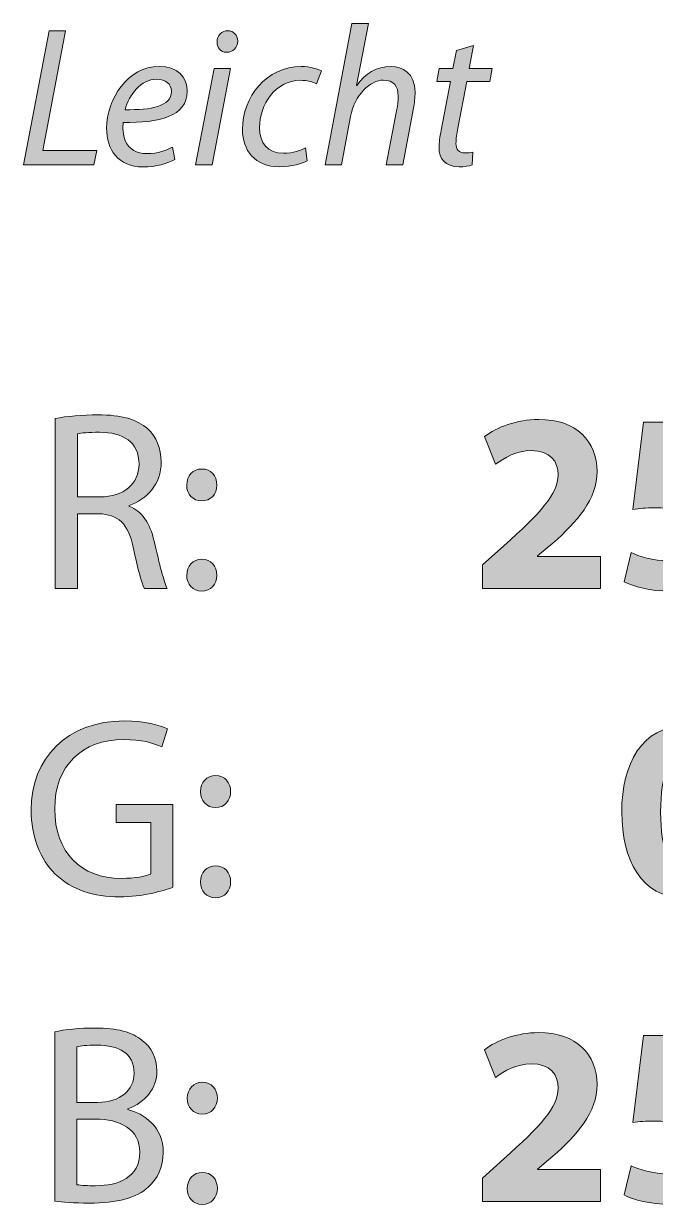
# Model space of a CAD drawing. Header units: inches. Extents: x 0 to 395, y 0 to 191.
# Drawn here: x 288.52 to 304.23, y 63.58 to 92.93 of the extents above; entities that cross this region are included whole.
import ezdxf

# ---------------------------------------------------------------- set-up
doc = ezdxf.new("R2010")
doc.units = ezdxf.units.IN
doc.header["$MEASUREMENT"] = 0
doc.layers.add('Template', color=7, linetype='Continuous')

# ---------------------------------------------------------------- blocks, each defined once
blk = doc.blocks.new('block 21')
at = {"layer": 'Template', "true_color": 0xf6921e}
h = blk.add_hatch(color=30, dxfattribs=at)
h.dxf.hatch_style = 2
edge = h.paths.add_edge_path()
edge.add_spline(control_points=[(299.934, 78.894), (299.934, 78.894), (299.934, 79.479), (299.934, 79.479), (299.934, 79.479), (300.461, 79.955), (300.461, 79.955), (301.37, 80.768), (301.808, 81.232), (301.814, 81.715), (301.814, 82.051), (301.617, 82.318), (301.141, 82.318), (300.785, 82.318), (300.474, 82.14), (300.258, 81.982), (300.258, 81.982), (299.985, 82.667), (299.985, 82.667), (300.29, 82.902), (300.779, 83.093), (301.331, 83.093), (302.272, 83.093), (302.78, 82.547), (302.78, 81.803), (302.78, 81.105), (302.284, 80.552), (301.681, 80.019), (301.681, 80.019), (301.3, 79.701), (301.3, 79.701), (301.3, 79.701), (301.3, 79.689), (301.3, 79.689), (301.3, 79.689), (302.862, 79.689), (302.862, 79.689), (302.862, 79.689), (302.862, 78.894), (302.862, 78.894), (302.862, 78.894), (299.934, 78.894), (299.934, 78.894)], knot_values=[0, 0, 0, 0, 1, 1, 1, 2, 2, 2, 3, 3, 3, 4, 4, 4, 5, 5, 5, 6, 6, 6, 7, 7, 7, 8, 8, 8, 9, 9, 9, 10, 10, 10, 11, 11, 11, 12, 12, 12, 13, 13, 13, 14, 14, 14, 14], degree=3, periodic=1)
h = blk.add_hatch(color=30, dxfattribs=at)
h.dxf.hatch_style = 2
edge = h.paths.add_edge_path()
edge.add_spline(control_points=[(306.209, 82.229), (306.209, 82.229), (304.608, 82.229), (304.608, 82.229), (304.608, 82.229), (304.519, 81.594), (304.519, 81.594), (304.608, 81.607), (304.684, 81.607), (304.786, 81.607), (305.18, 81.607), (305.586, 81.518), (305.872, 81.308), (306.183, 81.099), (306.374, 80.755), (306.374, 80.273), (306.374, 79.504), (305.713, 78.824), (304.602, 78.824), (304.1, 78.824), (303.681, 78.939), (303.452, 79.059), (303.452, 79.059), (303.63, 79.784), (303.63, 79.784), (303.808, 79.695), (304.183, 79.58), (304.557, 79.58), (304.957, 79.58), (305.383, 79.771), (305.383, 80.209), (305.383, 80.635), (305.046, 80.895), (304.221, 80.895), (303.992, 80.895), (303.833, 80.883), (303.668, 80.857), (303.668, 80.857), (303.935, 83.023), (303.935, 83.023), (303.935, 83.023), (306.209, 83.023), (306.209, 83.023), (306.209, 83.023), (306.209, 82.229), (306.209, 82.229)], knot_values=[0, 0, 0, 0, 1, 1, 1, 2, 2, 2, 3, 3, 3, 4, 4, 4, 5, 5, 5, 6, 6, 6, 7, 7, 7, 8, 8, 8, 9, 9, 9, 10, 10, 10, 11, 11, 11, 12, 12, 12, 13, 13, 13, 14, 14, 14, 15, 15, 15, 15], degree=3, periodic=1)
h = blk.add_hatch(color=30, dxfattribs=at)
h.dxf.hatch_style = 2
edge = h.paths.add_edge_path()
edge.add_spline(control_points=[(309.733, 82.229), (309.733, 82.229), (308.132, 82.229), (308.132, 82.229), (308.132, 82.229), (308.044, 81.594), (308.044, 81.594), (308.132, 81.607), (308.209, 81.607), (308.31, 81.607), (308.704, 81.607), (309.111, 81.518), (309.396, 81.308), (309.708, 81.099), (309.898, 80.755), (309.898, 80.273), (309.898, 79.504), (309.238, 78.824), (308.126, 78.824), (307.624, 78.824), (307.205, 78.939), (306.976, 79.059), (306.976, 79.059), (307.154, 79.784), (307.154, 79.784), (307.332, 79.695), (307.707, 79.58), (308.081, 79.58), (308.482, 79.58), (308.907, 79.771), (308.907, 80.209), (308.907, 80.635), (308.571, 80.895), (307.745, 80.895), (307.516, 80.895), (307.358, 80.883), (307.192, 80.857), (307.192, 80.857), (307.459, 83.023), (307.459, 83.023), (307.459, 83.023), (309.733, 83.023), (309.733, 83.023), (309.733, 83.023), (309.733, 82.229), (309.733, 82.229)], knot_values=[0, 0, 0, 0, 1, 1, 1, 2, 2, 2, 3, 3, 3, 4, 4, 4, 5, 5, 5, 6, 6, 6, 7, 7, 7, 8, 8, 8, 9, 9, 9, 10, 10, 10, 11, 11, 11, 12, 12, 12, 13, 13, 13, 14, 14, 14, 15, 15, 15, 15], degree=3, periodic=1)
h = blk.add_hatch(color=30, dxfattribs=at)
h.dxf.hatch_style = 2
edge = h.paths.add_edge_path()
edge.add_spline(control_points=[(306.5, 73.358), (306.5, 72.088), (305.986, 71.205), (304.938, 71.205), (303.871, 71.205), (303.401, 72.164), (303.394, 73.333), (303.394, 74.533), (303.896, 75.473), (304.964, 75.473), (306.062, 75.473), (306.5, 74.488), (306.5, 73.358)], knot_values=[0, 0, 0, 0, 1, 1, 1, 2, 2, 2, 3, 3, 3, 4, 4, 4, 4], degree=3, periodic=1)
edge = h.paths.add_edge_path()
edge.add_spline(control_points=[(304.36, 73.333), (304.36, 72.386), (304.589, 71.935), (304.957, 71.935), (305.332, 71.935), (305.535, 72.405), (305.535, 73.345), (305.535, 74.26), (305.338, 74.743), (304.951, 74.743), (304.602, 74.743), (304.36, 74.298), (304.36, 73.333)], knot_values=[0, 0, 0, 0, 1, 1, 1, 2, 2, 2, 3, 3, 3, 4, 4, 4, 4], degree=3, periodic=1)
h = blk.add_hatch(color=30, dxfattribs=at)
h.dxf.hatch_style = 2
edge = h.paths.add_edge_path()
edge.add_spline(control_points=[(299.934, 63.655), (299.934, 63.655), (299.934, 64.239), (299.934, 64.239), (299.934, 64.239), (300.461, 64.715), (300.461, 64.715), (301.37, 65.528), (301.808, 65.992), (301.814, 66.475), (301.814, 66.811), (301.617, 67.078), (301.141, 67.078), (300.785, 67.078), (300.474, 66.901), (300.258, 66.742), (300.258, 66.742), (299.985, 67.428), (299.985, 67.428), (300.29, 67.663), (300.779, 67.853), (301.331, 67.853), (302.272, 67.853), (302.78, 67.307), (302.78, 66.564), (302.78, 65.865), (302.284, 65.312), (301.681, 64.779), (301.681, 64.779), (301.3, 64.462), (301.3, 64.462), (301.3, 64.462), (301.3, 64.449), (301.3, 64.449), (301.3, 64.449), (302.862, 64.449), (302.862, 64.449), (302.862, 64.449), (302.862, 63.655), (302.862, 63.655), (302.862, 63.655), (299.934, 63.655), (299.934, 63.655)], knot_values=[0, 0, 0, 0, 1, 1, 1, 2, 2, 2, 3, 3, 3, 4, 4, 4, 5, 5, 5, 6, 6, 6, 7, 7, 7, 8, 8, 8, 9, 9, 9, 10, 10, 10, 11, 11, 11, 12, 12, 12, 13, 13, 13, 14, 14, 14, 14], degree=3, periodic=1)
h = blk.add_hatch(color=30, dxfattribs=at)
h.dxf.hatch_style = 2
edge = h.paths.add_edge_path()
edge.add_spline(control_points=[(306.209, 66.99), (306.209, 66.99), (304.608, 66.99), (304.608, 66.99), (304.608, 66.99), (304.519, 66.354), (304.519, 66.354), (304.608, 66.367), (304.684, 66.367), (304.786, 66.367), (305.18, 66.367), (305.586, 66.278), (305.872, 66.068), (306.183, 65.859), (306.374, 65.516), (306.374, 65.033), (306.374, 64.264), (305.713, 63.585), (304.602, 63.585), (304.1, 63.585), (303.681, 63.699), (303.452, 63.82), (303.452, 63.82), (303.63, 64.544), (303.63, 64.544), (303.808, 64.455), (304.183, 64.341), (304.557, 64.341), (304.957, 64.341), (305.383, 64.531), (305.383, 64.97), (305.383, 65.395), (305.046, 65.656), (304.221, 65.656), (303.992, 65.656), (303.833, 65.643), (303.668, 65.617), (303.668, 65.617), (303.935, 67.783), (303.935, 67.783), (303.935, 67.783), (306.209, 67.783), (306.209, 67.783), (306.209, 67.783), (306.209, 66.99), (306.209, 66.99)], knot_values=[0, 0, 0, 0, 1, 1, 1, 2, 2, 2, 3, 3, 3, 4, 4, 4, 5, 5, 5, 6, 6, 6, 7, 7, 7, 8, 8, 8, 9, 9, 9, 10, 10, 10, 11, 11, 11, 12, 12, 12, 13, 13, 13, 14, 14, 14, 15, 15, 15, 15], degree=3, periodic=1)
h = blk.add_hatch(color=30, dxfattribs=at)
h.dxf.hatch_style = 2
edge = h.paths.add_edge_path()
edge.add_spline(control_points=[(309.733, 66.99), (309.733, 66.99), (308.132, 66.99), (308.132, 66.99), (308.132, 66.99), (308.044, 66.354), (308.044, 66.354), (308.132, 66.367), (308.209, 66.367), (308.31, 66.367), (308.704, 66.367), (309.111, 66.278), (309.396, 66.068), (309.708, 65.859), (309.898, 65.516), (309.898, 65.033), (309.898, 64.264), (309.238, 63.585), (308.126, 63.585), (307.624, 63.585), (307.205, 63.699), (306.976, 63.82), (306.976, 63.82), (307.154, 64.544), (307.154, 64.544), (307.332, 64.455), (307.707, 64.341), (308.081, 64.341), (308.482, 64.341), (308.907, 64.531), (308.907, 64.97), (308.907, 65.395), (308.571, 65.656), (307.745, 65.656), (307.516, 65.656), (307.358, 65.643), (307.192, 65.617), (307.192, 65.617), (307.459, 67.783), (307.459, 67.783), (307.459, 67.783), (309.733, 67.783), (309.733, 67.783), (309.733, 67.783), (309.733, 66.99), (309.733, 66.99)], knot_values=[0, 0, 0, 0, 1, 1, 1, 2, 2, 2, 3, 3, 3, 4, 4, 4, 5, 5, 5, 6, 6, 6, 7, 7, 7, 8, 8, 8, 9, 9, 9, 10, 10, 10, 11, 11, 11, 12, 12, 12, 13, 13, 13, 14, 14, 14, 15, 15, 15, 15], degree=3, periodic=1)
at = {"layer": 'Template', "lineweight": 0}
for points, knots in [([(299.934, 78.894), (299.934, 78.894), (299.934, 79.479), (299.934, 79.479), (299.934, 79.479), (300.461, 79.955), (300.461, 79.955), (301.37, 80.768), (301.808, 81.232), (301.814, 81.715), (301.814, 82.051), (301.617, 82.318), (301.141, 82.318), (300.785, 82.318), (300.474, 82.14), (300.258, 81.982), (300.258, 81.982), (299.985, 82.667), (299.985, 82.667), (300.29, 82.902), (300.779, 83.093), (301.331, 83.093), (302.272, 83.093), (302.78, 82.547), (302.78, 81.803), (302.78, 81.105), (302.284, 80.552), (301.681, 80.019), (301.681, 80.019), (301.3, 79.701), (301.3, 79.701), (301.3, 79.701), (301.3, 79.689), (301.3, 79.689), (301.3, 79.689), (302.862, 79.689), (302.862, 79.689), (302.862, 79.689), (302.862, 78.894), (302.862, 78.894), (302.862, 78.894), (299.934, 78.894), (299.934, 78.894)], [0, 0, 0, 0, 1, 1, 1, 2, 2, 2, 3, 3, 3, 4, 4, 4, 5, 5, 5, 6, 6, 6, 7, 7, 7, 8, 8, 8, 9, 9, 9, 10, 10, 10, 11, 11, 11, 12, 12, 12, 13, 13, 13, 14, 14, 14, 14]), ([(306.209, 82.229), (306.209, 82.229), (304.608, 82.229), (304.608, 82.229), (304.608, 82.229), (304.519, 81.594), (304.519, 81.594), (304.608, 81.607), (304.684, 81.607), (304.786, 81.607), (305.18, 81.607), (305.586, 81.518), (305.872, 81.308), (306.183, 81.099), (306.374, 80.755), (306.374, 80.273), (306.374, 79.504), (305.713, 78.824), (304.602, 78.824), (304.1, 78.824), (303.681, 78.939), (303.452, 79.059), (303.452, 79.059), (303.63, 79.784), (303.63, 79.784), (303.808, 79.695), (304.183, 79.58), (304.557, 79.58), (304.957, 79.58), (305.383, 79.771), (305.383, 80.209), (305.383, 80.635), (305.046, 80.895), (304.221, 80.895), (303.992, 80.895), (303.833, 80.883), (303.668, 80.857), (303.668, 80.857), (303.935, 83.023), (303.935, 83.023), (303.935, 83.023), (306.209, 83.023), (306.209, 83.023), (306.209, 83.023), (306.209, 82.229), (306.209, 82.229)], [0, 0, 0, 0, 1, 1, 1, 2, 2, 2, 3, 3, 3, 4, 4, 4, 5, 5, 5, 6, 6, 6, 7, 7, 7, 8, 8, 8, 9, 9, 9, 10, 10, 10, 11, 11, 11, 12, 12, 12, 13, 13, 13, 14, 14, 14, 15, 15, 15, 15]), ([(309.733, 82.229), (309.733, 82.229), (308.132, 82.229), (308.132, 82.229), (308.132, 82.229), (308.044, 81.594), (308.044, 81.594), (308.132, 81.607), (308.209, 81.607), (308.31, 81.607), (308.704, 81.607), (309.111, 81.518), (309.396, 81.308), (309.708, 81.099), (309.898, 80.755), (309.898, 80.273), (309.898, 79.504), (309.238, 78.824), (308.126, 78.824), (307.624, 78.824), (307.205, 78.939), (306.976, 79.059), (306.976, 79.059), (307.154, 79.784), (307.154, 79.784), (307.332, 79.695), (307.707, 79.58), (308.081, 79.58), (308.482, 79.58), (308.907, 79.771), (308.907, 80.209), (308.907, 80.635), (308.571, 80.895), (307.745, 80.895), (307.516, 80.895), (307.358, 80.883), (307.192, 80.857), (307.192, 80.857), (307.459, 83.023), (307.459, 83.023), (307.459, 83.023), (309.733, 83.023), (309.733, 83.023), (309.733, 83.023), (309.733, 82.229), (309.733, 82.229)], [0, 0, 0, 0, 1, 1, 1, 2, 2, 2, 3, 3, 3, 4, 4, 4, 5, 5, 5, 6, 6, 6, 7, 7, 7, 8, 8, 8, 9, 9, 9, 10, 10, 10, 11, 11, 11, 12, 12, 12, 13, 13, 13, 14, 14, 14, 15, 15, 15, 15]), ([(306.5, 73.358), (306.5, 72.088), (305.986, 71.205), (304.938, 71.205), (303.871, 71.205), (303.401, 72.164), (303.394, 73.333), (303.394, 74.533), (303.896, 75.473), (304.964, 75.473), (306.062, 75.473), (306.5, 74.488), (306.5, 73.358)], [0, 0, 0, 0, 1, 1, 1, 2, 2, 2, 3, 3, 3, 4, 4, 4, 4]), ([(304.36, 73.333), (304.36, 72.386), (304.589, 71.935), (304.957, 71.935), (305.332, 71.935), (305.535, 72.405), (305.535, 73.345), (305.535, 74.26), (305.338, 74.743), (304.951, 74.743), (304.602, 74.743), (304.36, 74.298), (304.36, 73.333)], [0, 0, 0, 0, 1, 1, 1, 2, 2, 2, 3, 3, 3, 4, 4, 4, 4]), ([(299.934, 63.655), (299.934, 63.655), (299.934, 64.239), (299.934, 64.239), (299.934, 64.239), (300.461, 64.715), (300.461, 64.715), (301.37, 65.528), (301.808, 65.992), (301.814, 66.475), (301.814, 66.811), (301.617, 67.078), (301.141, 67.078), (300.785, 67.078), (300.474, 66.901), (300.258, 66.742), (300.258, 66.742), (299.985, 67.428), (299.985, 67.428), (300.29, 67.663), (300.779, 67.853), (301.331, 67.853), (302.272, 67.853), (302.78, 67.307), (302.78, 66.564), (302.78, 65.865), (302.284, 65.312), (301.681, 64.779), (301.681, 64.779), (301.3, 64.462), (301.3, 64.462), (301.3, 64.462), (301.3, 64.449), (301.3, 64.449), (301.3, 64.449), (302.862, 64.449), (302.862, 64.449), (302.862, 64.449), (302.862, 63.655), (302.862, 63.655), (302.862, 63.655), (299.934, 63.655), (299.934, 63.655)], [0, 0, 0, 0, 1, 1, 1, 2, 2, 2, 3, 3, 3, 4, 4, 4, 5, 5, 5, 6, 6, 6, 7, 7, 7, 8, 8, 8, 9, 9, 9, 10, 10, 10, 11, 11, 11, 12, 12, 12, 13, 13, 13, 14, 14, 14, 14]), ([(306.209, 66.99), (306.209, 66.99), (304.608, 66.99), (304.608, 66.99), (304.608, 66.99), (304.519, 66.354), (304.519, 66.354), (304.608, 66.367), (304.684, 66.367), (304.786, 66.367), (305.18, 66.367), (305.586, 66.278), (305.872, 66.068), (306.183, 65.859), (306.374, 65.516), (306.374, 65.033), (306.374, 64.264), (305.713, 63.585), (304.602, 63.585), (304.1, 63.585), (303.681, 63.699), (303.452, 63.82), (303.452, 63.82), (303.63, 64.544), (303.63, 64.544), (303.808, 64.455), (304.183, 64.341), (304.557, 64.341), (304.957, 64.341), (305.383, 64.531), (305.383, 64.97), (305.383, 65.395), (305.046, 65.656), (304.221, 65.656), (303.992, 65.656), (303.833, 65.643), (303.668, 65.617), (303.668, 65.617), (303.935, 67.783), (303.935, 67.783), (303.935, 67.783), (306.209, 67.783), (306.209, 67.783), (306.209, 67.783), (306.209, 66.99), (306.209, 66.99)], [0, 0, 0, 0, 1, 1, 1, 2, 2, 2, 3, 3, 3, 4, 4, 4, 5, 5, 5, 6, 6, 6, 7, 7, 7, 8, 8, 8, 9, 9, 9, 10, 10, 10, 11, 11, 11, 12, 12, 12, 13, 13, 13, 14, 14, 14, 15, 15, 15, 15]), ([(309.733, 66.99), (309.733, 66.99), (308.132, 66.99), (308.132, 66.99), (308.132, 66.99), (308.044, 66.354), (308.044, 66.354), (308.132, 66.367), (308.209, 66.367), (308.31, 66.367), (308.704, 66.367), (309.111, 66.278), (309.396, 66.068), (309.708, 65.859), (309.898, 65.516), (309.898, 65.033), (309.898, 64.264), (309.238, 63.585), (308.126, 63.585), (307.624, 63.585), (307.205, 63.699), (306.976, 63.82), (306.976, 63.82), (307.154, 64.544), (307.154, 64.544), (307.332, 64.455), (307.707, 64.341), (308.081, 64.341), (308.482, 64.341), (308.907, 64.531), (308.907, 64.97), (308.907, 65.395), (308.571, 65.656), (307.745, 65.656), (307.516, 65.656), (307.358, 65.643), (307.192, 65.617), (307.192, 65.617), (307.459, 67.783), (307.459, 67.783), (307.459, 67.783), (309.733, 67.783), (309.733, 67.783), (309.733, 67.783), (309.733, 66.99), (309.733, 66.99)], [0, 0, 0, 0, 1, 1, 1, 2, 2, 2, 3, 3, 3, 4, 4, 4, 5, 5, 5, 6, 6, 6, 7, 7, 7, 8, 8, 8, 9, 9, 9, 10, 10, 10, 11, 11, 11, 12, 12, 12, 13, 13, 13, 14, 14, 14, 15, 15, 15, 15])]:
    blk.add_open_spline(points, degree=3, knots=knots, dxfattribs=at)
blk = doc.blocks.new('block 22')
at = {"layer": 'Template', "true_color": 0xf6921e}
h = blk.add_hatch(color=30, dxfattribs=at)
h.dxf.hatch_style = 2
edge = h.paths.add_edge_path()
edge.add_spline(control_points=[(289.306, 83.118), (289.585, 83.169), (289.992, 83.207), (290.367, 83.207), (290.958, 83.207), (291.345, 83.093), (291.606, 82.858), (291.815, 82.667), (291.942, 82.375), (291.942, 82.039), (291.942, 81.48), (291.586, 81.105), (291.142, 80.953), (291.142, 80.953), (291.142, 80.933), (291.142, 80.933), (291.466, 80.819), (291.663, 80.514), (291.764, 80.07), (291.904, 79.473), (292.006, 79.059), (292.094, 78.894), (292.094, 78.894), (291.523, 78.894), (291.523, 78.894), (291.453, 79.022), (291.358, 79.384), (291.244, 79.917), (291.116, 80.508), (290.881, 80.73), (290.38, 80.749), (290.38, 80.749), (289.859, 80.749), (289.859, 80.749), (289.859, 80.749), (289.859, 78.894), (289.859, 78.894), (289.859, 78.894), (289.306, 78.894), (289.306, 78.894), (289.306, 78.894), (289.306, 83.118), (289.306, 83.118)], knot_values=[0, 0, 0, 0, 1, 1, 1, 2, 2, 2, 3, 3, 3, 4, 4, 4, 5, 5, 5, 6, 6, 6, 7, 7, 7, 8, 8, 8, 9, 9, 9, 10, 10, 10, 11, 11, 11, 12, 12, 12, 13, 13, 13, 14, 14, 14, 14], degree=3, periodic=1)
edge = h.paths.add_edge_path()
edge.add_spline(control_points=[(289.859, 81.169), (289.859, 81.169), (290.424, 81.169), (290.424, 81.169), (291.015, 81.169), (291.39, 81.492), (291.39, 81.982), (291.39, 82.534), (290.989, 82.775), (290.405, 82.775), (290.138, 82.775), (289.954, 82.756), (289.859, 82.731), (289.859, 82.731), (289.859, 81.169), (289.859, 81.169)], knot_values=[0, 0, 0, 0, 1, 1, 1, 2, 2, 2, 3, 3, 3, 4, 4, 4, 5, 5, 5, 5], degree=3, periodic=1)
h = blk.add_hatch(color=30, dxfattribs=at)
h.dxf.hatch_style = 2
edge = h.paths.add_edge_path()
edge.add_spline(control_points=[(292.576, 81.461), (292.576, 81.696), (292.735, 81.861), (292.951, 81.861), (293.18, 81.861), (293.326, 81.696), (293.326, 81.461), (293.326, 81.238), (293.18, 81.067), (292.945, 81.067), (292.729, 81.067), (292.576, 81.238), (292.576, 81.461)], knot_values=[0, 0, 0, 0, 1, 1, 1, 2, 2, 2, 3, 3, 3, 4, 4, 4, 4], degree=3, periodic=1)
edge = h.paths.add_edge_path()
edge.add_spline(control_points=[(292.576, 79.218), (292.576, 79.454), (292.735, 79.619), (292.951, 79.619), (293.18, 79.619), (293.326, 79.454), (293.326, 79.218), (293.326, 78.996), (293.18, 78.824), (292.945, 78.824), (292.729, 78.824), (292.576, 78.996), (292.576, 79.218)], knot_values=[0, 0, 0, 0, 1, 1, 1, 2, 2, 2, 3, 3, 3, 4, 4, 4, 4], degree=3, periodic=1)
h = blk.add_hatch(color=30, dxfattribs=at)
h.dxf.hatch_style = 2
edge = h.paths.add_edge_path()
edge.add_spline(control_points=[(292.228, 71.465), (291.98, 71.37), (291.485, 71.23), (290.907, 71.23), (290.259, 71.23), (289.726, 71.395), (289.306, 71.795), (288.938, 72.151), (288.709, 72.723), (288.709, 73.39), (288.709, 74.667), (289.592, 75.6), (291.028, 75.6), (291.523, 75.6), (291.917, 75.492), (292.101, 75.403), (292.101, 75.403), (291.961, 74.952), (291.961, 74.952), (291.733, 75.06), (291.447, 75.137), (291.015, 75.137), (289.973, 75.137), (289.294, 74.488), (289.294, 73.415), (289.294, 72.329), (289.942, 71.687), (290.945, 71.687), (291.307, 71.687), (291.555, 71.738), (291.682, 71.802), (291.682, 71.802), (291.682, 73.078), (291.682, 73.078), (291.682, 73.078), (290.818, 73.078), (290.818, 73.078), (290.818, 73.078), (290.818, 73.523), (290.818, 73.523), (290.818, 73.523), (292.228, 73.523), (292.228, 73.523), (292.228, 73.523), (292.228, 71.465), (292.228, 71.465)], knot_values=[0, 0, 0, 0, 1, 1, 1, 2, 2, 2, 3, 3, 3, 4, 4, 4, 5, 5, 5, 6, 6, 6, 7, 7, 7, 8, 8, 8, 9, 9, 9, 10, 10, 10, 11, 11, 11, 12, 12, 12, 13, 13, 13, 14, 14, 14, 15, 15, 15, 15], degree=3, periodic=1)
h = blk.add_hatch(color=30, dxfattribs=at)
h.dxf.hatch_style = 2
edge = h.paths.add_edge_path()
edge.add_spline(control_points=[(292.919, 73.841), (292.919, 74.076), (293.078, 74.241), (293.294, 74.241), (293.523, 74.241), (293.669, 74.076), (293.669, 73.841), (293.669, 73.618), (293.523, 73.447), (293.288, 73.447), (293.072, 73.447), (292.919, 73.618), (292.919, 73.841)], knot_values=[0, 0, 0, 0, 1, 1, 1, 2, 2, 2, 3, 3, 3, 4, 4, 4, 4], degree=3, periodic=1)
edge = h.paths.add_edge_path()
edge.add_spline(control_points=[(292.919, 71.598), (292.919, 71.834), (293.078, 71.999), (293.294, 71.999), (293.523, 71.999), (293.669, 71.834), (293.669, 71.598), (293.669, 71.376), (293.523, 71.205), (293.288, 71.205), (293.072, 71.205), (292.919, 71.376), (292.919, 71.598)], knot_values=[0, 0, 0, 0, 1, 1, 1, 2, 2, 2, 3, 3, 3, 4, 4, 4, 4], degree=3, periodic=1)
h = blk.add_hatch(color=30, dxfattribs=at)
h.dxf.hatch_style = 2
edge = h.paths.add_edge_path()
edge.add_spline(control_points=[(289.293, 67.873), (289.535, 67.929), (289.922, 67.968), (290.303, 67.968), (290.856, 67.968), (291.211, 67.873), (291.472, 67.656), (291.695, 67.491), (291.834, 67.237), (291.834, 66.901), (291.834, 66.481), (291.555, 66.119), (291.11, 65.96), (291.11, 65.96), (291.11, 65.941), (291.11, 65.941), (291.516, 65.846), (291.993, 65.51), (291.993, 64.874), (291.993, 64.506), (291.847, 64.22), (291.625, 64.017), (291.332, 63.744), (290.849, 63.616), (290.151, 63.616), (289.77, 63.616), (289.478, 63.642), (289.293, 63.667), (289.293, 63.667), (289.293, 67.873), (289.293, 67.873)], knot_values=[0, 0, 0, 0, 1, 1, 1, 2, 2, 2, 3, 3, 3, 4, 4, 4, 5, 5, 5, 6, 6, 6, 7, 7, 7, 8, 8, 8, 9, 9, 9, 10, 10, 10, 10], degree=3, periodic=1)
edge = h.paths.add_edge_path()
edge.add_spline(control_points=[(289.846, 66.119), (289.846, 66.119), (290.348, 66.119), (290.348, 66.119), (290.926, 66.119), (291.269, 66.43), (291.269, 66.843), (291.269, 67.339), (290.894, 67.542), (290.335, 67.542), (290.081, 67.542), (289.935, 67.523), (289.846, 67.504), (289.846, 67.504), (289.846, 66.119), (289.846, 66.119)], knot_values=[0, 0, 0, 0, 1, 1, 1, 2, 2, 2, 3, 3, 3, 4, 4, 4, 5, 5, 5, 5], degree=3, periodic=1)
edge = h.paths.add_edge_path()
edge.add_spline(control_points=[(289.846, 64.074), (289.96, 64.055), (290.113, 64.048), (290.31, 64.048), (290.881, 64.048), (291.409, 64.258), (291.409, 64.88), (291.409, 65.459), (290.907, 65.706), (290.303, 65.706), (290.303, 65.706), (289.846, 65.706), (289.846, 65.706), (289.846, 65.706), (289.846, 64.074), (289.846, 64.074)], knot_values=[0, 0, 0, 0, 1, 1, 1, 2, 2, 2, 3, 3, 3, 4, 4, 4, 5, 5, 5, 5], degree=3, periodic=1)
h = blk.add_hatch(color=30, dxfattribs=at)
h.dxf.hatch_style = 2
edge = h.paths.add_edge_path()
edge.add_spline(control_points=[(292.589, 66.221), (292.589, 66.456), (292.748, 66.621), (292.964, 66.621), (293.192, 66.621), (293.338, 66.456), (293.338, 66.221), (293.338, 65.998), (293.192, 65.827), (292.957, 65.827), (292.741, 65.827), (292.589, 65.998), (292.589, 66.221)], knot_values=[0, 0, 0, 0, 1, 1, 1, 2, 2, 2, 3, 3, 3, 4, 4, 4, 4], degree=3, periodic=1)
edge = h.paths.add_edge_path()
edge.add_spline(control_points=[(292.589, 63.979), (292.589, 64.214), (292.748, 64.379), (292.964, 64.379), (293.192, 64.379), (293.338, 64.214), (293.338, 63.979), (293.338, 63.756), (293.192, 63.585), (292.957, 63.585), (292.741, 63.585), (292.589, 63.756), (292.589, 63.979)], knot_values=[0, 0, 0, 0, 1, 1, 1, 2, 2, 2, 3, 3, 3, 4, 4, 4, 4], degree=3, periodic=1)
at = {"layer": 'Template', "lineweight": 0}
for points, knots in [([(289.306, 83.118), (289.585, 83.169), (289.992, 83.207), (290.367, 83.207), (290.958, 83.207), (291.345, 83.093), (291.606, 82.858), (291.815, 82.667), (291.942, 82.375), (291.942, 82.039), (291.942, 81.48), (291.586, 81.105), (291.142, 80.953), (291.142, 80.953), (291.142, 80.933), (291.142, 80.933), (291.466, 80.819), (291.663, 80.514), (291.764, 80.07), (291.904, 79.473), (292.006, 79.059), (292.094, 78.894), (292.094, 78.894), (291.523, 78.894), (291.523, 78.894), (291.453, 79.022), (291.358, 79.384), (291.244, 79.917), (291.116, 80.508), (290.881, 80.73), (290.38, 80.749), (290.38, 80.749), (289.859, 80.749), (289.859, 80.749), (289.859, 80.749), (289.859, 78.894), (289.859, 78.894), (289.859, 78.894), (289.306, 78.894), (289.306, 78.894), (289.306, 78.894), (289.306, 83.118), (289.306, 83.118)], [0, 0, 0, 0, 1, 1, 1, 2, 2, 2, 3, 3, 3, 4, 4, 4, 5, 5, 5, 6, 6, 6, 7, 7, 7, 8, 8, 8, 9, 9, 9, 10, 10, 10, 11, 11, 11, 12, 12, 12, 13, 13, 13, 14, 14, 14, 14]), ([(289.859, 81.169), (289.859, 81.169), (290.424, 81.169), (290.424, 81.169), (291.015, 81.169), (291.39, 81.492), (291.39, 81.982), (291.39, 82.534), (290.989, 82.775), (290.405, 82.775), (290.138, 82.775), (289.954, 82.756), (289.859, 82.731), (289.859, 82.731), (289.859, 81.169), (289.859, 81.169)], [0, 0, 0, 0, 1, 1, 1, 2, 2, 2, 3, 3, 3, 4, 4, 4, 5, 5, 5, 5]), ([(292.576, 81.461), (292.576, 81.696), (292.735, 81.861), (292.951, 81.861), (293.18, 81.861), (293.326, 81.696), (293.326, 81.461), (293.326, 81.238), (293.18, 81.067), (292.945, 81.067), (292.729, 81.067), (292.576, 81.238), (292.576, 81.461)], [0, 0, 0, 0, 1, 1, 1, 2, 2, 2, 3, 3, 3, 4, 4, 4, 4]), ([(292.576, 79.218), (292.576, 79.454), (292.735, 79.619), (292.951, 79.619), (293.18, 79.619), (293.326, 79.454), (293.326, 79.218), (293.326, 78.996), (293.18, 78.824), (292.945, 78.824), (292.729, 78.824), (292.576, 78.996), (292.576, 79.218)], [0, 0, 0, 0, 1, 1, 1, 2, 2, 2, 3, 3, 3, 4, 4, 4, 4]), ([(292.228, 71.465), (291.98, 71.37), (291.485, 71.23), (290.907, 71.23), (290.259, 71.23), (289.726, 71.395), (289.306, 71.795), (288.938, 72.151), (288.709, 72.723), (288.709, 73.39), (288.709, 74.667), (289.592, 75.6), (291.028, 75.6), (291.523, 75.6), (291.917, 75.492), (292.101, 75.403), (292.101, 75.403), (291.961, 74.952), (291.961, 74.952), (291.733, 75.06), (291.447, 75.137), (291.015, 75.137), (289.973, 75.137), (289.294, 74.488), (289.294, 73.415), (289.294, 72.329), (289.942, 71.687), (290.945, 71.687), (291.307, 71.687), (291.555, 71.738), (291.682, 71.802), (291.682, 71.802), (291.682, 73.078), (291.682, 73.078), (291.682, 73.078), (290.818, 73.078), (290.818, 73.078), (290.818, 73.078), (290.818, 73.523), (290.818, 73.523), (290.818, 73.523), (292.228, 73.523), (292.228, 73.523), (292.228, 73.523), (292.228, 71.465), (292.228, 71.465)], [0, 0, 0, 0, 1, 1, 1, 2, 2, 2, 3, 3, 3, 4, 4, 4, 5, 5, 5, 6, 6, 6, 7, 7, 7, 8, 8, 8, 9, 9, 9, 10, 10, 10, 11, 11, 11, 12, 12, 12, 13, 13, 13, 14, 14, 14, 15, 15, 15, 15]), ([(292.919, 73.841), (292.919, 74.076), (293.078, 74.241), (293.294, 74.241), (293.523, 74.241), (293.669, 74.076), (293.669, 73.841), (293.669, 73.618), (293.523, 73.447), (293.288, 73.447), (293.072, 73.447), (292.919, 73.618), (292.919, 73.841)], [0, 0, 0, 0, 1, 1, 1, 2, 2, 2, 3, 3, 3, 4, 4, 4, 4]), ([(292.919, 71.598), (292.919, 71.834), (293.078, 71.999), (293.294, 71.999), (293.523, 71.999), (293.669, 71.834), (293.669, 71.598), (293.669, 71.376), (293.523, 71.205), (293.288, 71.205), (293.072, 71.205), (292.919, 71.376), (292.919, 71.598)], [0, 0, 0, 0, 1, 1, 1, 2, 2, 2, 3, 3, 3, 4, 4, 4, 4]), ([(289.293, 67.873), (289.535, 67.929), (289.922, 67.968), (290.303, 67.968), (290.856, 67.968), (291.211, 67.873), (291.472, 67.656), (291.695, 67.491), (291.834, 67.237), (291.834, 66.901), (291.834, 66.481), (291.555, 66.119), (291.11, 65.96), (291.11, 65.96), (291.11, 65.941), (291.11, 65.941), (291.516, 65.846), (291.993, 65.51), (291.993, 64.874), (291.993, 64.506), (291.847, 64.22), (291.625, 64.017), (291.332, 63.744), (290.849, 63.616), (290.151, 63.616), (289.77, 63.616), (289.478, 63.642), (289.293, 63.667), (289.293, 63.667), (289.293, 67.873), (289.293, 67.873)], [0, 0, 0, 0, 1, 1, 1, 2, 2, 2, 3, 3, 3, 4, 4, 4, 5, 5, 5, 6, 6, 6, 7, 7, 7, 8, 8, 8, 9, 9, 9, 10, 10, 10, 10]), ([(289.846, 66.119), (289.846, 66.119), (290.348, 66.119), (290.348, 66.119), (290.926, 66.119), (291.269, 66.43), (291.269, 66.843), (291.269, 67.339), (290.894, 67.542), (290.335, 67.542), (290.081, 67.542), (289.935, 67.523), (289.846, 67.504), (289.846, 67.504), (289.846, 66.119), (289.846, 66.119)], [0, 0, 0, 0, 1, 1, 1, 2, 2, 2, 3, 3, 3, 4, 4, 4, 5, 5, 5, 5]), ([(292.589, 66.221), (292.589, 66.456), (292.748, 66.621), (292.964, 66.621), (293.192, 66.621), (293.338, 66.456), (293.338, 66.221), (293.338, 65.998), (293.192, 65.827), (292.957, 65.827), (292.741, 65.827), (292.589, 65.998), (292.589, 66.221)], [0, 0, 0, 0, 1, 1, 1, 2, 2, 2, 3, 3, 3, 4, 4, 4, 4]), ([(289.846, 64.074), (289.96, 64.055), (290.113, 64.048), (290.31, 64.048), (290.881, 64.048), (291.409, 64.258), (291.409, 64.88), (291.409, 65.459), (290.907, 65.706), (290.303, 65.706), (290.303, 65.706), (289.846, 65.706), (289.846, 65.706), (289.846, 65.706), (289.846, 64.074), (289.846, 64.074)], [0, 0, 0, 0, 1, 1, 1, 2, 2, 2, 3, 3, 3, 4, 4, 4, 5, 5, 5, 5]), ([(292.589, 63.979), (292.589, 64.214), (292.748, 64.379), (292.964, 64.379), (293.192, 64.379), (293.338, 64.214), (293.338, 63.979), (293.338, 63.756), (293.192, 63.585), (292.957, 63.585), (292.741, 63.585), (292.589, 63.756), (292.589, 63.979)], [0, 0, 0, 0, 1, 1, 1, 2, 2, 2, 3, 3, 3, 4, 4, 4, 4])]:
    blk.add_open_spline(points, degree=3, knots=knots, dxfattribs=at)
blk = doc.blocks.new('block 23')
at = {"layer": 'Template', "true_color": 0xf6921e}
h = blk.add_hatch(color=30, dxfattribs=at)
h.dxf.hatch_style = 2
h.paths.add_polyline_path([(289.152, 92.752), (289.562, 92.752), (288.994, 89.777), (290.338, 89.777), (290.269, 89.422), (288.52, 89.422)])
h = blk.add_hatch(color=30, dxfattribs=at)
h.dxf.hatch_style = 2
h.paths.add_polyline_path([(292.797, 89.422), (293.256, 91.813), (293.661, 91.813), (293.207, 89.422)])
edge = h.paths.add_edge_path()
edge.add_spline(control_points=[(293.33, 92.475), (293.335, 92.633), (293.454, 92.752), (293.597, 92.752), (293.745, 92.752), (293.844, 92.643), (293.844, 92.495), (293.839, 92.332), (293.725, 92.219), (293.562, 92.219), (293.419, 92.219), (293.33, 92.327), (293.33, 92.475)], knot_values=[0, 0, 0, 0, 1, 1, 1, 2, 2, 2, 3, 3, 3, 4, 4, 4, 4], degree=3, periodic=1)
h = blk.add_hatch(color=30, dxfattribs=at)
h.dxf.hatch_style = 2
edge = h.paths.add_edge_path()
edge.add_spline(control_points=[(296.017, 89.422), (296.017, 89.422), (296.684, 92.93), (296.684, 92.93), (296.684, 92.93), (297.094, 92.93), (297.094, 92.93), (297.094, 92.93), (296.797, 91.393), (296.797, 91.393), (296.797, 91.393), (296.807, 91.393), (296.807, 91.393), (297.01, 91.685), (297.301, 91.868), (297.662, 91.868), (297.934, 91.868), (298.255, 91.705), (298.255, 91.225), (298.255, 91.102), (298.24, 90.944), (298.216, 90.825), (298.216, 90.825), (297.949, 89.422), (297.949, 89.422), (297.949, 89.422), (297.539, 89.422), (297.539, 89.422), (297.539, 89.422), (297.805, 90.805), (297.805, 90.805), (297.82, 90.889), (297.835, 91.003), (297.835, 91.136), (297.835, 91.354), (297.731, 91.527), (297.464, 91.527), (297.148, 91.527), (296.748, 91.156), (296.649, 90.623), (296.649, 90.623), (296.427, 89.422), (296.427, 89.422), (296.427, 89.422), (296.017, 89.422), (296.017, 89.422)], knot_values=[0, 0, 0, 0, 1, 1, 1, 2, 2, 2, 3, 3, 3, 4, 4, 4, 5, 5, 5, 6, 6, 6, 7, 7, 7, 8, 8, 8, 9, 9, 9, 10, 10, 10, 11, 11, 11, 12, 12, 12, 13, 13, 13, 14, 14, 14, 15, 15, 15, 15], degree=3, periodic=1)
h = blk.add_hatch(color=30, dxfattribs=at)
h.dxf.hatch_style = 2
edge = h.paths.add_edge_path()
edge.add_spline(control_points=[(299.711, 92.386), (299.711, 92.386), (299.603, 91.813), (299.603, 91.813), (299.603, 91.813), (300.176, 91.813), (300.176, 91.813), (300.176, 91.813), (300.112, 91.492), (300.112, 91.492), (300.112, 91.492), (299.538, 91.492), (299.538, 91.492), (299.538, 91.492), (299.321, 90.331), (299.321, 90.331), (299.291, 90.197), (299.272, 90.074), (299.272, 89.95), (299.272, 89.807), (299.341, 89.718), (299.499, 89.718), (299.573, 89.718), (299.637, 89.723), (299.692, 89.738), (299.692, 89.738), (299.672, 89.417), (299.672, 89.417), (299.598, 89.387), (299.474, 89.372), (299.355, 89.372), (298.995, 89.372), (298.851, 89.59), (298.851, 89.837), (298.851, 89.975), (298.871, 90.109), (298.906, 90.281), (298.906, 90.281), (299.138, 91.492), (299.138, 91.492), (299.138, 91.492), (298.797, 91.492), (298.797, 91.492), (298.797, 91.492), (298.856, 91.813), (298.856, 91.813), (298.856, 91.813), (299.197, 91.813), (299.197, 91.813), (299.197, 91.813), (299.281, 92.258), (299.281, 92.258), (299.281, 92.258), (299.711, 92.386), (299.711, 92.386)], knot_values=[0, 0, 0, 0, 1, 1, 1, 2, 2, 2, 3, 3, 3, 4, 4, 4, 5, 5, 5, 6, 6, 6, 7, 7, 7, 8, 8, 8, 9, 9, 9, 10, 10, 10, 11, 11, 11, 12, 12, 12, 13, 13, 13, 14, 14, 14, 15, 15, 15, 16, 16, 16, 17, 17, 17, 18, 18, 18, 18], degree=3, periodic=1)
h = blk.add_hatch(color=30, dxfattribs=at)
h.dxf.hatch_style = 2
edge = h.paths.add_edge_path()
edge.add_spline(control_points=[(292.284, 89.555), (292.106, 89.456), (291.814, 89.367), (291.493, 89.367), (290.861, 89.367), (290.584, 89.802), (290.584, 90.331), (290.584, 91.052), (291.117, 91.868), (291.888, 91.868), (292.343, 91.868), (292.59, 91.596), (292.59, 91.25), (292.59, 90.623), (291.884, 90.459), (290.999, 90.474), (290.979, 90.37), (290.994, 90.148), (291.049, 90.02), (291.142, 89.802), (291.335, 89.698), (291.582, 89.698), (291.864, 89.698), (292.076, 89.782), (292.224, 89.862), (292.224, 89.862), (292.284, 89.555), (292.284, 89.555)], knot_values=[0, 0, 0, 0, 1, 1, 1, 2, 2, 2, 3, 3, 3, 4, 4, 4, 5, 5, 5, 6, 6, 6, 7, 7, 7, 8, 8, 8, 9, 9, 9, 9], degree=3, periodic=1)
edge = h.paths.add_edge_path()
edge.add_spline(control_points=[(291.829, 91.547), (291.439, 91.547), (291.147, 91.166), (291.043, 90.79), (291.691, 90.781), (292.195, 90.87), (292.195, 91.245), (292.195, 91.438), (292.047, 91.547), (291.829, 91.547)], knot_values=[0, 0, 0, 0, 1, 1, 1, 2, 2, 2, 3, 3, 3, 3], degree=3, periodic=1)
h = blk.add_hatch(color=30, dxfattribs=at)
h.dxf.hatch_style = 2
edge = h.paths.add_edge_path()
edge.add_spline(control_points=[(295.573, 89.52), (295.45, 89.456), (295.202, 89.372), (294.881, 89.372), (294.264, 89.372), (293.962, 89.787), (293.962, 90.296), (293.962, 91.112), (294.565, 91.863), (295.425, 91.863), (295.647, 91.863), (295.85, 91.798), (295.924, 91.759), (295.924, 91.759), (295.805, 91.433), (295.805, 91.433), (295.711, 91.477), (295.578, 91.522), (295.4, 91.522), (294.778, 91.522), (294.387, 90.909), (294.387, 90.346), (294.387, 89.96), (294.59, 89.708), (294.98, 89.708), (295.227, 89.708), (295.41, 89.782), (295.533, 89.842), (295.533, 89.842), (295.573, 89.52), (295.573, 89.52)], knot_values=[0, 0, 0, 0, 1, 1, 1, 2, 2, 2, 3, 3, 3, 4, 4, 4, 5, 5, 5, 6, 6, 6, 7, 7, 7, 8, 8, 8, 9, 9, 9, 10, 10, 10, 10], degree=3, periodic=1)
at = {"layer": 'Template', "lineweight": 0}
for points in [[(289.152, 92.752), (289.562, 92.752), (288.994, 89.777), (290.338, 89.777), (290.269, 89.422), (288.52, 89.422), (289.152, 92.752)], [(292.797, 89.422), (293.256, 91.813), (293.661, 91.813), (293.207, 89.422), (292.797, 89.422)]]:
    blk.add_lwpolyline(points, dxfattribs=at)
for points, knots in [([(293.33, 92.475), (293.335, 92.633), (293.454, 92.752), (293.597, 92.752), (293.745, 92.752), (293.844, 92.643), (293.844, 92.495), (293.839, 92.332), (293.725, 92.219), (293.562, 92.219), (293.419, 92.219), (293.33, 92.327), (293.33, 92.475)], [0, 0, 0, 0, 1, 1, 1, 2, 2, 2, 3, 3, 3, 4, 4, 4, 4]), ([(296.017, 89.422), (296.017, 89.422), (296.684, 92.93), (296.684, 92.93), (296.684, 92.93), (297.094, 92.93), (297.094, 92.93), (297.094, 92.93), (296.797, 91.393), (296.797, 91.393), (296.797, 91.393), (296.807, 91.393), (296.807, 91.393), (297.01, 91.685), (297.301, 91.868), (297.662, 91.868), (297.934, 91.868), (298.255, 91.705), (298.255, 91.225), (298.255, 91.102), (298.24, 90.944), (298.216, 90.825), (298.216, 90.825), (297.949, 89.422), (297.949, 89.422), (297.949, 89.422), (297.539, 89.422), (297.539, 89.422), (297.539, 89.422), (297.805, 90.805), (297.805, 90.805), (297.82, 90.889), (297.835, 91.003), (297.835, 91.136), (297.835, 91.354), (297.731, 91.527), (297.464, 91.527), (297.148, 91.527), (296.748, 91.156), (296.649, 90.623), (296.649, 90.623), (296.427, 89.422), (296.427, 89.422), (296.427, 89.422), (296.017, 89.422), (296.017, 89.422)], [0, 0, 0, 0, 1, 1, 1, 2, 2, 2, 3, 3, 3, 4, 4, 4, 5, 5, 5, 6, 6, 6, 7, 7, 7, 8, 8, 8, 9, 9, 9, 10, 10, 10, 11, 11, 11, 12, 12, 12, 13, 13, 13, 14, 14, 14, 15, 15, 15, 15]), ([(299.711, 92.386), (299.711, 92.386), (299.603, 91.813), (299.603, 91.813), (299.603, 91.813), (300.176, 91.813), (300.176, 91.813), (300.176, 91.813), (300.112, 91.492), (300.112, 91.492), (300.112, 91.492), (299.538, 91.492), (299.538, 91.492), (299.538, 91.492), (299.321, 90.331), (299.321, 90.331), (299.291, 90.197), (299.272, 90.074), (299.272, 89.95), (299.272, 89.807), (299.341, 89.718), (299.499, 89.718), (299.573, 89.718), (299.637, 89.723), (299.692, 89.738), (299.692, 89.738), (299.672, 89.417), (299.672, 89.417), (299.598, 89.387), (299.474, 89.372), (299.355, 89.372), (298.995, 89.372), (298.851, 89.59), (298.851, 89.837), (298.851, 89.975), (298.871, 90.109), (298.906, 90.281), (298.906, 90.281), (299.138, 91.492), (299.138, 91.492), (299.138, 91.492), (298.797, 91.492), (298.797, 91.492), (298.797, 91.492), (298.856, 91.813), (298.856, 91.813), (298.856, 91.813), (299.197, 91.813), (299.197, 91.813), (299.197, 91.813), (299.281, 92.258), (299.281, 92.258), (299.281, 92.258), (299.711, 92.386), (299.711, 92.386)], [0, 0, 0, 0, 1, 1, 1, 2, 2, 2, 3, 3, 3, 4, 4, 4, 5, 5, 5, 6, 6, 6, 7, 7, 7, 8, 8, 8, 9, 9, 9, 10, 10, 10, 11, 11, 11, 12, 12, 12, 13, 13, 13, 14, 14, 14, 15, 15, 15, 16, 16, 16, 17, 17, 17, 18, 18, 18, 18]), ([(292.284, 89.555), (292.106, 89.456), (291.814, 89.367), (291.493, 89.367), (290.861, 89.367), (290.584, 89.802), (290.584, 90.331), (290.584, 91.052), (291.117, 91.868), (291.888, 91.868), (292.343, 91.868), (292.59, 91.596), (292.59, 91.25), (292.59, 90.623), (291.884, 90.459), (290.999, 90.474), (290.979, 90.37), (290.994, 90.148), (291.049, 90.02), (291.142, 89.802), (291.335, 89.698), (291.582, 89.698), (291.864, 89.698), (292.076, 89.782), (292.224, 89.862), (292.224, 89.862), (292.284, 89.555), (292.284, 89.555)], [0, 0, 0, 0, 1, 1, 1, 2, 2, 2, 3, 3, 3, 4, 4, 4, 5, 5, 5, 6, 6, 6, 7, 7, 7, 8, 8, 8, 9, 9, 9, 9]), ([(295.573, 89.52), (295.45, 89.456), (295.202, 89.372), (294.881, 89.372), (294.264, 89.372), (293.962, 89.787), (293.962, 90.296), (293.962, 91.112), (294.565, 91.863), (295.425, 91.863), (295.647, 91.863), (295.85, 91.798), (295.924, 91.759), (295.924, 91.759), (295.805, 91.433), (295.805, 91.433), (295.711, 91.477), (295.578, 91.522), (295.4, 91.522), (294.778, 91.522), (294.387, 90.909), (294.387, 90.346), (294.387, 89.96), (294.59, 89.708), (294.98, 89.708), (295.227, 89.708), (295.41, 89.782), (295.533, 89.842), (295.533, 89.842), (295.573, 89.52), (295.573, 89.52)], [0, 0, 0, 0, 1, 1, 1, 2, 2, 2, 3, 3, 3, 4, 4, 4, 5, 5, 5, 6, 6, 6, 7, 7, 7, 8, 8, 8, 9, 9, 9, 10, 10, 10, 10]), ([(291.829, 91.547), (291.439, 91.547), (291.147, 91.166), (291.043, 90.79), (291.691, 90.781), (292.195, 90.87), (292.195, 91.245), (292.195, 91.438), (292.047, 91.547), (291.829, 91.547)], [0, 0, 0, 0, 1, 1, 1, 2, 2, 2, 3, 3, 3, 3])]:
    blk.add_open_spline(points, degree=3, knots=knots, dxfattribs=at)
blk = doc.blocks.new('block 9')
at = {"layer": 'Template'}
for name in ['block 23', 'block 22', 'block 21']:
    blk.add_blockref(name, (0, 0), dxfattribs=at)
blk = doc.blocks.new('block 8')
at = {"layer": 'Template'}
blk.add_blockref('block 9', (0, 0), dxfattribs=at)

msp = doc.modelspace()

# ---------------------------------------------------------------- block references
at = {"layer": 'Template'}
msp.add_blockref('block 8', (0, 0), dxfattribs=at)

doc.saveas('drawing.dxf')
